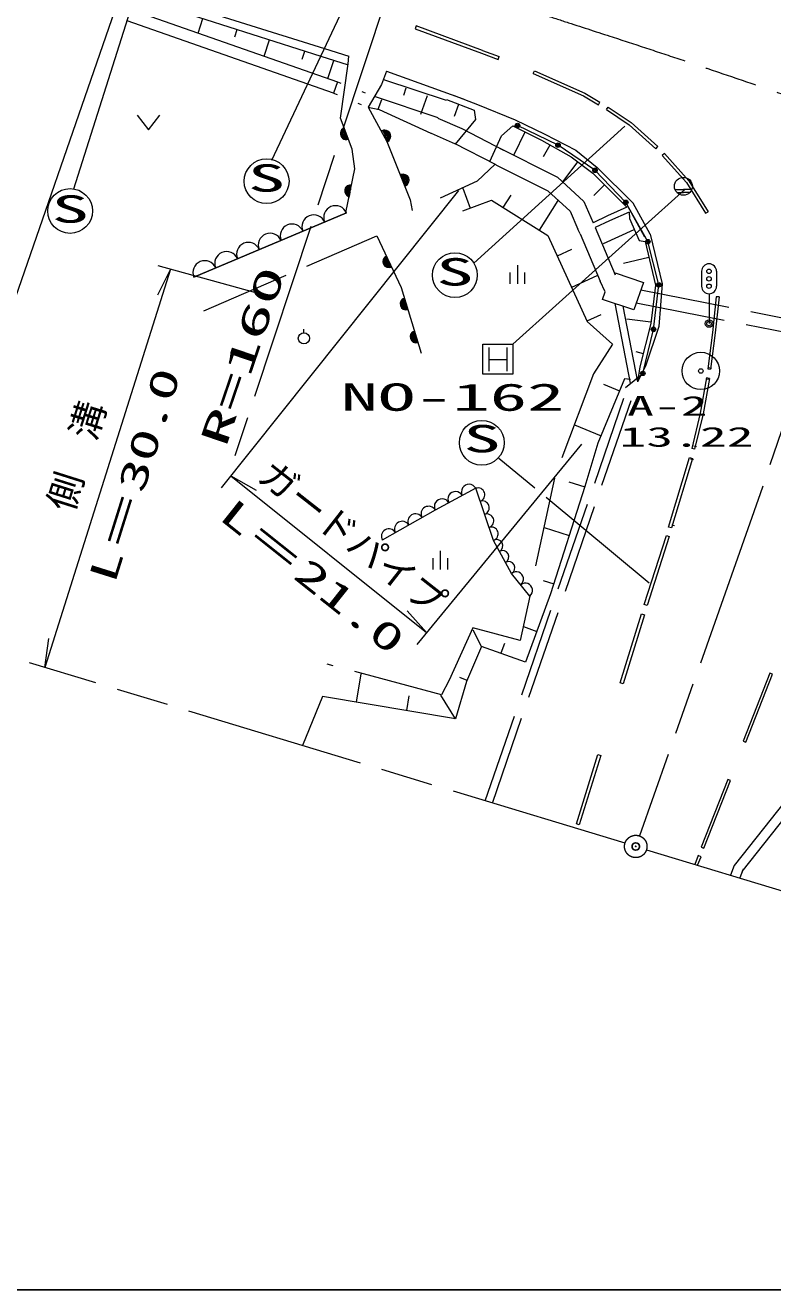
# Model space of a CAD drawing. Units: millimetres, scale not verified. Extents: x 40000 to 680000, y 20000 to 380000.
# Drawn here: x 300608 to 350635, y 205000 to 289639 of the extents above; entities that cross this region are included whole.
import ezdxf
from ezdxf.enums import TextEntityAlignment as Align

# ---------------------------------------------------------------- set-up
doc = ezdxf.new("R2010")
doc.units = ezdxf.units.MM
doc.header["$LTSCALE"] = 1000
doc.header["$PDMODE"] = 32
doc.header["$PDSIZE"] = 500
for name, pattern in [('CHAIN', [18.5, 12, -1.5, 3.5, -1.5]), ('DASHED', [7.5, 6, -1.5]), ('DOTTED', [1.75, 0.25, -1.5])]:
    doc.linetypes.add(name, pattern=pattern)
for name, color, linetype, lineweight in [('M-BGD', 7, 'Continuous', 13), ('M-BMK', 2, 'CHAIN', 13), ('M-BMK-SRVR', 94, 'Continuous', 13), ('M-STR-HTXT', 7, 'Continuous', 13), ('M-STR-STRC', 7, 'Continuous', 13), ('M-TTL-BAND', 7, 'Continuous', 25)]:
    doc.layers.add(name, color=color, linetype=linetype, lineweight=lineweight)
doc.layers.add('M-BMK-HTXT', color=7, linetype='Continuous')
doc.layers.add('M-OTRS', color=6, linetype='Continuous')
doc.styles.add('ＭＳ ゴシック', font='')
doc.styles.get('ＭＳ ゴシック').set_extended_font_data('MS Gothic')

msp = doc.modelspace()

# ---------------------------------------------------------------- linework, layer by layer
at = {"layer": 'M-BGD'}
for p, q in [((308086, 292015), (320624, 288092)), ((307940, 291553), (320379, 287572)), ((307667, 290690), (321504, 285851)), ((321242, 285092), (307428, 289938)), ((312173, 289115), (312487, 290098)), ((326780, 289598), (326708, 289410)), ((331211, 287951), (326780, 289598)), ((314631, 288875), (314787, 289362)), ((316605, 287564), (316958, 288667)), ((326708, 289410), (331142, 287763)), ((319134, 287361), (319311, 287914)), ((320624, 288092), (322268, 287561)), ((331211, 287951), (332328, 287540)), ((320379, 287572), (322217, 286982)), ((320867, 286074), (321258, 287290)), ((321698, 283430), (322229, 287066)), ((322229, 287066), (322268, 287561)), ((331142, 287763), (332259, 287352)), ((332259, 287352), (332328, 287540)), ((324785, 286579), (324460, 285686)), ((324785, 286579), (329921, 284727)), ((334603, 286402), (334684, 286585)), ((334603, 286402), (337963, 284923)), ((334684, 286585), (338056, 285101)), ((321504, 285851), (321242, 285092)), ((324460, 285686), (323554, 284152)), ((324579, 286015), (328770, 284621)), ((325935, 284971), (326112, 285458)), ((328244, 283446), (323977, 284870)), ((324228, 284031), (324476, 284680)), ((327072, 283688), (327528, 284943)), ((328798, 284663), (330663, 283963)), ((337963, 284923), (338966, 284311)), ((338056, 285101), (339070, 284482)), ((338966, 284311), (339070, 284482)), ((308106, 283630), (308856, 282630)), ((308856, 282630), (309606, 283630)), ((323554, 284152), (324812, 281868)), ((323554, 284152), (324284, 283999)), ((324284, 283999), (327752, 282411)), ((329328, 283556), (329627, 284352)), ((330663, 283963), (330748, 283337)), ((339503, 283992), (339614, 284158)), ((339503, 283992), (341033, 282978)), ((339614, 284158), (341156, 283136)), ((322488, 281339), (321698, 283430)), ((328212, 283431), (329829, 282719)), ((330748, 283337), (329384, 281690)), ((332488, 282250), (333243, 282898)), ((333243, 282898), (335162, 281956)), ((336265, 281617), (333552, 282930)), ((341033, 282978), (342811, 281370)), ((341156, 283136), (342945, 281518)), ((324812, 281868), (326378, 277962)), ((327769, 282424), (329385, 281712)), ((331692, 280522), (332488, 282250)), ((333322, 280999), (334057, 282498)), ((335162, 281956), (337137, 280842)), ((322663, 280029), (322488, 281339)), ((332151, 281519), (336221, 279466)), ((335297, 280851), (335738, 281631)), ((338737, 279930), (336265, 281617)), ((342811, 281370), (342945, 281518)), ((343391, 281050), (343243, 280917)), ((343391, 281050), (345029, 279229)), ((332112, 280306), (335591, 278552)), ((336606, 279184), (337594, 280499)), ((337137, 280842), (338604, 279741)), ((343243, 280917), (344869, 279109)), ((322072, 277113), (322663, 280029)), ((336221, 279466), (338001, 277841)), ((338604, 279741), (340876, 277455)), ((340804, 277785), (338737, 279930)), ((329888, 278741), (330375, 277402)), ((335591, 278552), (337082, 277190)), ((338668, 278250), (339381, 278959)), ((344869, 279109), (346134, 277052)), ((345029, 279229), (346304, 277156)), ((326378, 277962), (326513, 277249)), ((329895, 277228), (331802, 277922)), ((331802, 277922), (335579, 275563)), ((333105, 278278), (332580, 277437)), ((336246, 277905), (335007, 275921)), ((338001, 277841), (338607, 276414)), ((342278, 275159), (340804, 277785)), ((322104, 277076), (311891, 272785)), ((311891, 272785), (322104, 277076)), ((337082, 277190), (337594, 275984)), ((339574, 276877), (338607, 276414)), ((340876, 277455), (339574, 276877)), ((341018, 277135), (339720, 276559)), ((341018, 277135), (341039, 276704)), ((346134, 277052), (346304, 277156)), ((337745, 275670), (337594, 275984)), ((339720, 276559), (338758, 276099)), ((338758, 276099), (340097, 272931)), ((339301, 275041), (341369, 275969)), ((341039, 276704), (341701, 275229)), ((324130, 275542), (325763, 272094)), ((335579, 275563), (338207, 269822)), ((337745, 275670), (339083, 272503)), ((341701, 275229), (342089, 275158)), ((342089, 275158), (342799, 272254)), ((343009, 272263), (342278, 275159)), ((337165, 274628), (336208, 274190)), ((333544, 273592), (333544, 272342)), ((340640, 273706), (342342, 274122)), ((333044, 273092), (333044, 272342)), ((334044, 272342), (334044, 273092)), ((338867, 272875), (337166, 272096)), ((340097, 272931), (340097, 273061)), ((340097, 273061), (341993, 272416)), ((325763, 272094), (327100, 267687)), ((339411, 271806), (339083, 272503)), ((339249, 271291), (339411, 271806)), ((341993, 272416), (341336, 270596)), ((342799, 272254), (342474, 269679)), ((342654, 269283), (343009, 272263)), ((341336, 270596), (339249, 271291)), ((340066, 271019), (341087, 265676)), ((346844, 271473), (346594, 269073)), ((347043, 271453), (346792, 269050)), ((347043, 271453), (346844, 271473)), ((339128, 270260), (338200, 269836)), ((340609, 270838), (341579, 265770)), ((319259, 269058), (319259, 269308)), ((338207, 269822), (339909, 268289)), ((340874, 269982), (342487, 269779)), ((342474, 269679), (341750, 266768)), ((341941, 266336), (342654, 269283)), ((346594, 269073), (346283, 266650)), ((346792, 269050), (346481, 266624)), ((341467, 267797), (341975, 267670)), ((341750, 266768), (341579, 265770)), ((340711, 265983), (338939, 261656)), ((341106, 265932), (340711, 265983)), ((340792, 265396), (341941, 266336)), ((346212, 266037), (345779, 263679)), ((346408, 266001), (345974, 263638)), ((339316, 265615), (340381, 265178)), ((345779, 263679), (345212, 261316)), ((345974, 263638), (345407, 261269)), ((337366, 262883), (339143, 262155)), ((338939, 261656), (338062, 258770)), ((343662, 256053), (345069, 260707)), ((345069, 260707), (345260, 260649)), ((345407, 261269), (345212, 261316)), ((345346, 261478), (345541, 261436)), ((345260, 260649), (343853, 255995)), ((345141, 260624), (345334, 260569)), ((336999, 259079), (338053, 258742)), ((330759, 258645), (328049, 257184)), ((331950, 255161), (330759, 258645)), ((338062, 258770), (335761, 251586)), ((328049, 257184), (324504, 255173)), ((335332, 256028), (337011, 255490)), ((343853, 255995), (343662, 256053)), ((343872, 256204), (344064, 256149)), ((333159, 252948), (331950, 255161)), ((342040, 250861), (343516, 255484)), ((343707, 255423), (342231, 250800)), ((343516, 255484), (343707, 255423)), ((327881, 253966), (327881, 253216)), ((328381, 254466), (328381, 253216)), ((328881, 253216), (328881, 253966)), ((334380, 251435), (333159, 252948)), ((335280, 252480), (335976, 252257)), ((335761, 251586), (334097, 247006)), ((342231, 250800), (342040, 250861)), ((340431, 245623), (341862, 250243)), ((342053, 250184), (340622, 245563)), ((341862, 250243), (342053, 250184)), ((331148, 248063), (330596, 249150)), ((333963, 249390), (334847, 249069)), ((331148, 248063), (330133, 245705)), ((334097, 247006), (331148, 248063)), ((332675, 248257), (332439, 247600)), ((323065, 246226), (322744, 244335)), ((330133, 245705), (329398, 243205)), ((329662, 246014), (330172, 245795)), ((340622, 245563), (340431, 245623)), ((350433, 246273), (348653, 241718)), ((348839, 241645), (350619, 246200)), ((350619, 246200), (350433, 246273)), ((320511, 244715), (319161, 241430)), ((329398, 243205), (320511, 244715)), ((326286, 244745), (326119, 243762)), ((329398, 243205), (328414, 244796)), ((348653, 241718), (348839, 241645)), ((337500, 236186), (338941, 240816)), ((339132, 240756), (337691, 236126)), ((338941, 240816), (339132, 240756)), ((347631, 239148), (345848, 234634)), ((346034, 234560), (347817, 239075)), ((347817, 239075), (347631, 239148)), ((337691, 236126), (337500, 236186)), ((345848, 234634), (346034, 234560)), ((345652, 234055), (345420, 233473)), ((345612, 233415), (345838, 233981)), ((345651, 234065), (345652, 234055)), ((345652, 234055), (345651, 234065)), ((345838, 233981), (345652, 234055))]:
    msp.add_line(p, q, dxfattribs=at)
at = {"layer": 'M-BGD', "linetype": 'DOTTED'}
for p, q in [((321504, 285851), (323977, 284870)), ((321242, 285092), (323554, 284152))]:
    msp.add_line(p, q, dxfattribs=at)
at = {"layer": 'M-BGD', "linetype": 'DASHED'}
for p, q in [((329325, 284949), (330884, 284343)), ((330884, 284343), (333393, 283304)), ((329829, 282719), (332607, 281289)), ((333393, 283304), (335387, 282344)), ((335387, 282344), (337450, 281276)), ((329325, 281740), (332104, 280310)), ((337450, 281276), (338884, 280130)), ((332057, 280334), (330853, 279203)), ((331692, 280522), (332057, 280334)), ((338884, 280130), (341289, 277729)), ((330853, 279203), (328368, 278064)), ((342437, 275647), (341289, 277729)), ((342087, 275454), (340939, 277536)), ((312560, 270528), (324130, 275542)), ((342437, 275647), (343236, 272332)), ((341814, 271921), (364246, 267504)), ((343236, 272332), (343011, 269470)), ((341505, 271065), (363966, 266642)), ((343011, 269470), (342119, 266815)), ((339909, 268289), (338635, 266310)), ((342119, 266815), (341579, 265770)), ((331400, 237722), (341106, 265932)), ((331879, 237577), (341579, 265770)), ((338635, 266310), (336020, 259326)), ((336020, 259326), (334643, 252925)), ((334372, 251422), (333726, 248447)), ((330569, 249299), (328985, 245808)), ((333726, 248447), (330569, 249299)), ((328459, 244816), (320820, 246880)), ((328985, 245808), (328459, 244816)), ((351466, 237702), (348052, 233396)), ((351975, 237299), (348562, 232993)), ((348052, 233396), (347801, 232752)), ((348658, 233160), (348425, 232563))]:
    msp.add_line(p, q, dxfattribs=at)
at = {"layer": 'M-BGD', "linetype": 'CHAIN'}
for p, q in [((340750, 234888), (300889, 246967)), ((342185, 234453), (369219, 226261))]:
    msp.add_line(p, q, dxfattribs=at)
at = {"layer": 'M-BGD'}
for centre, radius in [((333552, 282930), 150), ((333552, 282930), 100), ((333552, 282930), 50), ((336265, 281617), 150), ((336265, 281617), 100), ((336265, 281617), 50), ((338737, 279930), 150), ((338737, 279930), 100), ((338737, 279930), 50), ((340804, 277785), 150), ((340804, 277785), 100), ((340804, 277785), 50), ((342278, 275159), 150), ((342278, 275159), 100), ((342278, 275159), 50), ((343009, 272263), 150), ((343009, 272263), 100), ((343009, 272263), 50), ((342654, 269283), 150), ((342654, 269283), 100), ((342654, 269283), 50), ((319256, 268685), 375), ((341941, 266336), 150), ((341941, 266336), 100), ((341941, 266336), 50)]:
    msp.add_circle(centre, radius, dxfattribs=at)
for centre, radius, start, end in [((322093, 282385), 400, 110.69238, 290.69238), ((322093, 282385), 400, 110.69238, 290.69238), ((322093, 282385), 350, 110.69238, 290.69238), ((322093, 282385), 300, 110.69238, 290.69238), ((322093, 282385), 250, 110.69238, 290.69238), ((322093, 282385), 200, 110.69238, 290.69238), ((322093, 282385), 150, 110.69238, 290.69238), ((322093, 282385), 100, 110.69238, 290.69238), ((322093, 282385), 50, 110.69238, 290.69238), ((324675, 282219), 400, 298.85783, 118.85783), ((324675, 282219), 400, 298.85783, 118.85783), ((324675, 282219), 350, 298.85783, 118.85783), ((324675, 282219), 300, 298.85783, 118.85783), ((324675, 282219), 250, 298.85783, 118.85783), ((324675, 282219), 200, 298.85783, 118.85783), ((324675, 282219), 150, 298.85783, 118.85783), ((324675, 282219), 100, 298.85783, 118.85783), ((324675, 282219), 50, 298.85783, 118.85783), ((325899, 279271), 400, 291.84919, 111.84919), ((325899, 279271), 400, 291.84919, 111.84919), ((325899, 279271), 350, 291.84919, 111.84919), ((325899, 279271), 300, 291.84919, 111.84919), ((325899, 279271), 250, 291.84919, 111.84919), ((325899, 279271), 200, 291.84919, 111.84919), ((325899, 279271), 150, 291.84919, 111.84919), ((325899, 279271), 100, 291.84919, 111.84919), ((325899, 279271), 50, 291.84919, 111.84919), ((322383, 278552), 400, 79.27355, 259.27355), ((322383, 278552), 400, 79.27355, 259.27355), ((322383, 278552), 350, 79.27355, 259.27355), ((322383, 278552), 300, 79.27355, 259.27355), ((322383, 278552), 250, 79.27355, 259.27355), ((322383, 278552), 200, 79.27355, 259.27355), ((322383, 278552), 150, 79.27355, 259.27355), ((322383, 278552), 100, 79.27355, 259.27355), ((322383, 278552), 50, 79.27355, 259.27355), ((319915, 276157), 791, 22.79117, 202.79117), ((321374, 276770), 791, 22.79117, 202.79117), ((318456, 275543), 791, 22.79117, 202.79117), ((315538, 274317), 791, 22.79117, 202.79117), ((316997, 274930), 791, 22.79117, 202.79117), ((314080, 273704), 791, 22.79117, 202.79117), ((312621, 273091), 791, 22.79117, 202.79117), ((324947, 273818), 400, 115.33187, 295.33187), ((324947, 273818), 400, 115.33187, 295.33187), ((324947, 273818), 350, 115.33187, 295.33187), ((324947, 273818), 300, 115.33187, 295.33187), ((324947, 273818), 250, 115.33187, 295.33187), ((324947, 273818), 200, 115.33187, 295.33187), ((324947, 273818), 150, 115.33187, 295.33187), ((324947, 273818), 100, 115.33187, 295.33187), ((324947, 273818), 50, 115.33187, 295.33187), ((326097, 270992), 400, 106.87491, 286.87491), ((326097, 270992), 400, 106.87491, 286.87491), ((326097, 270992), 350, 106.87491, 286.87491), ((326097, 270992), 300, 106.87491, 286.87491), ((326097, 270992), 250, 106.87491, 286.87491), ((326097, 270992), 200, 106.87491, 286.87491), ((326097, 270992), 150, 106.87491, 286.87491), ((326097, 270992), 100, 106.87491, 286.87491), ((326097, 270992), 50, 106.87491, 286.87491), ((326766, 268789), 400, 106.87491, 286.87491), ((326766, 268789), 400, 106.87491, 286.87491), ((326766, 268789), 350, 106.87491, 286.87491), ((326766, 268789), 300, 106.87491, 286.87491), ((326766, 268789), 250, 106.87491, 286.87491), ((326766, 268789), 200, 106.87491, 286.87491), ((326766, 268789), 150, 106.87491, 286.87491), ((326766, 268789), 100, 106.87491, 286.87491), ((326766, 268789), 50, 106.87491, 286.87491), ((329404, 257914), 513, 28.322, 208.322), ((330308, 258401), 513, 28.322, 208.322), ((330908, 258209), 460, 288.86042, 108.86042), ((327605, 256932), 509, 29.5639, 209.5639), ((328500, 257427), 513, 28.322, 208.322), ((331206, 257338), 460, 288.86042, 108.86042), ((326719, 256430), 509, 29.5639, 209.5639), ((331503, 256467), 460, 288.86042, 108.86042), ((324947, 255424), 509, 29.5639, 209.5639), ((325833, 255927), 509, 29.5639, 209.5639), ((331801, 255596), 460, 288.86042, 108.86042), ((332151, 254792), 420, 298.66845, 118.66845), ((332555, 254054), 420, 298.66845, 118.66845), ((332958, 253317), 420, 298.66845, 118.66845), ((333465, 252570), 486, 308.90815, 128.90815), ((334075, 251813), 486, 308.90815, 128.90815)]:
    msp.add_arc(centre, radius, start, end, dxfattribs=at)
at = {"layer": 'M-BMK'}
for p, q in [((325519, 293740), (314635, 260822)), ((354309, 271574), (349788, 258265)), ((349788, 258265), (341717, 235378))]:
    msp.add_line(p, q, dxfattribs=at)
msp.add_circle((341468, 234671), 750, dxfattribs=at)
msp.add_open_spline([(279856, 305263), (280019, 305245), (280181, 305227), (280344, 305209), (280507, 305190), (280669, 305172), (280832, 305153), (280995, 305134), (281157, 305115), (281320, 305096), (282295, 304979), (283269, 304852), (284239, 304701), (285899, 304443), (287548, 304118), (289198, 303804), (291154, 303432), (293113, 303076), (295065, 302686), (296642, 302370), (298214, 302031), (299784, 301681), (301682, 301258), (303577, 300818), (305451, 300304), (307169, 299833), (308870, 299299), (310573, 298770), (312540, 298158), (314510, 297553), (316456, 296881), (317795, 296419), (319122, 295925), (320461, 295463), (322206, 294860), (323969, 294311), (325718, 293721), (328432, 292805), (331112, 291790), (333821, 290859), (335785, 290184), (337764, 289554), (339739, 288911), (345897, 286909), (352016, 284792), (358135, 282675)], degree=3, knots=[0, 0, 0, 0, 1, 1, 1, 2, 2, 2, 3, 3, 3, 4, 4, 4, 5, 5, 5, 6, 6, 6, 7, 7, 7, 8, 8, 8, 9, 9, 9, 10, 10, 10, 11, 11, 11, 12, 12, 12, 13, 13, 13, 14, 14, 14, 15, 15, 15, 15], dxfattribs=at)
msp.add_point((341468, 234671), dxfattribs=at)
at = {"layer": 'M-BMK-SRVR'}
for p, q in [((346283, 266650), (346481, 266624)), ((346348, 266725), (346545, 266695)), ((346156, 265977), (346354, 265947)), ((346408, 266001), (346212, 266037))]:
    msp.add_line(p, q, dxfattribs=at)
for radius in [1250, 150]:
    msp.add_circle((345823, 266501), radius, dxfattribs=at)
at = {"layer": 'M-OTRS'}
msp.add_point((341468, 234671), dxfattribs=at)
at = {"layer": 'M-STR-HTXT'}
for p, q in [((303862, 278684), (308939, 294707)), ((295224, 257782), (306634, 290678)), ((317103, 280605), (321851, 290704)), ((340748, 282884), (330631, 273720)), ((329608, 278576), (313722, 258672)), ((344757, 278657), (333238, 268286)), ((344093, 278657), (344657, 278657)), ((345222, 278657), (344657, 278657)), ((344216, 278453), (344657, 278453)), ((345098, 278453), (344657, 278453)), ((317168, 271410), (309510, 273542)), ((310337, 273312), (301915, 246656)), ((310337, 273312), (309448, 271567)), ((331238, 266286), (331238, 268286)), ((331238, 268286), (333238, 268286)), ((331628, 268076), (331628, 266476)), ((332828, 268076), (332828, 266476)), ((333238, 268286), (333238, 266286)), ((331628, 267276), (332828, 267276)), ((333238, 266286), (331238, 266286)), ((337826, 261599), (326825, 248195)), ((332314, 260671), (334719, 258676)), ((314358, 259469), (316068, 258514)), ((314358, 259469), (327472, 248983)), ((335469, 258053), (342373, 252326)), ((327472, 248983), (326164, 250441)), ((301915, 246656), (302190, 248595))]:
    msp.add_line(p, q, dxfattribs=at)
for centre, radius in [((316759, 279201), 1500), ((344657, 278860), 600), ((303608, 277210), 1500), ((329364, 272917), 1500), ((331162, 261694), 1500)]:
    msp.add_circle(centre, radius, dxfattribs=at)
at = {"layer": 'M-STR-STRC'}
for p, q in [((345875, 273171), (345875, 272171)), ((346875, 273171), (346875, 272171)), ((346375, 271671), (346375, 269671))]:
    msp.add_line(p, q, dxfattribs=at)
for centre, radius in [((346375, 273171), 150), ((346375, 272671), 150), ((346375, 272171), 150), ((346375, 269671), 250), ((346375, 269671), 150)]:
    msp.add_circle(centre, radius, dxfattribs=at)
for centre, start, end in [((346375, 273171), 0, 180), ((346375, 272171), 180, 0)]:
    msp.add_arc(centre, 500, start, end, dxfattribs=at)
at = {"layer": 'M-TTL-BAND'}
msp.add_line((40000, 205000), (579000, 205000), dxfattribs=at)

# ---------------------------------------------------------------- texts
at = {"layer": 'M-BMK', "style": 'ＭＳ ゴシック', "width": 2}
msp.add_text('R=160', height=1833, rotation=71.166, dxfattribs=at).set_placement((316551, 267026), align=Align.BOTTOM_CENTER)
at = {"layer": 'M-BMK-HTXT', "style": 'ＭＳ ゴシック', "width": 2}
msp.add_text('NO-162', height=1833, dxfattribs=at).set_placement((321724, 263282), align=Align.BOTTOM_LEFT)
at = {"layer": 'M-BMK-SRVR', "style": 'ＭＳ ゴシック', "width": 2}
for s, p in [('A-2', (340889, 263103)), ('13.22', (340375, 261034))]:
    msp.add_text(s, height=1320, dxfattribs=at).set_placement(p, align=Align.BOTTOM_LEFT)
at = {"layer": 'M-STR-HTXT', "style": 'ＭＳ ゴシック', "width": 2}
for p in [(315509, 277951), (302370, 275874), (328114, 271667), (329931, 260503)]:
    msp.add_text('S', height=1833, dxfattribs=at).set_placement(p, align=Align.BOTTOM_LEFT)
at = {"layer": 'M-STR-HTXT', "style": 'ＭＳ ゴシック', "width": 1.7}
for s, rotation, p in [('L＝30.0', 72.553, (307107, 252004)), ('L＝21.0', 321.487, (313122, 256219))]:
    msp.add_text(s, height=1833, rotation=rotation, dxfattribs=at).set_placement(p, align=Align.BOTTOM_LEFT)
at = {"layer": 'M-STR-HTXT', "style": 'ＭＳ ゴシック'}
for s, rotation, p in [('側\u3000溝', 72.467, (304300, 256798)), ('ガードパイプ', 321.892, (315704, 258826))]:
    msp.add_text(s, height=1833, rotation=rotation, dxfattribs=at).set_placement(p, align=Align.BOTTOM_LEFT)

doc.saveas('drawing.dxf')
